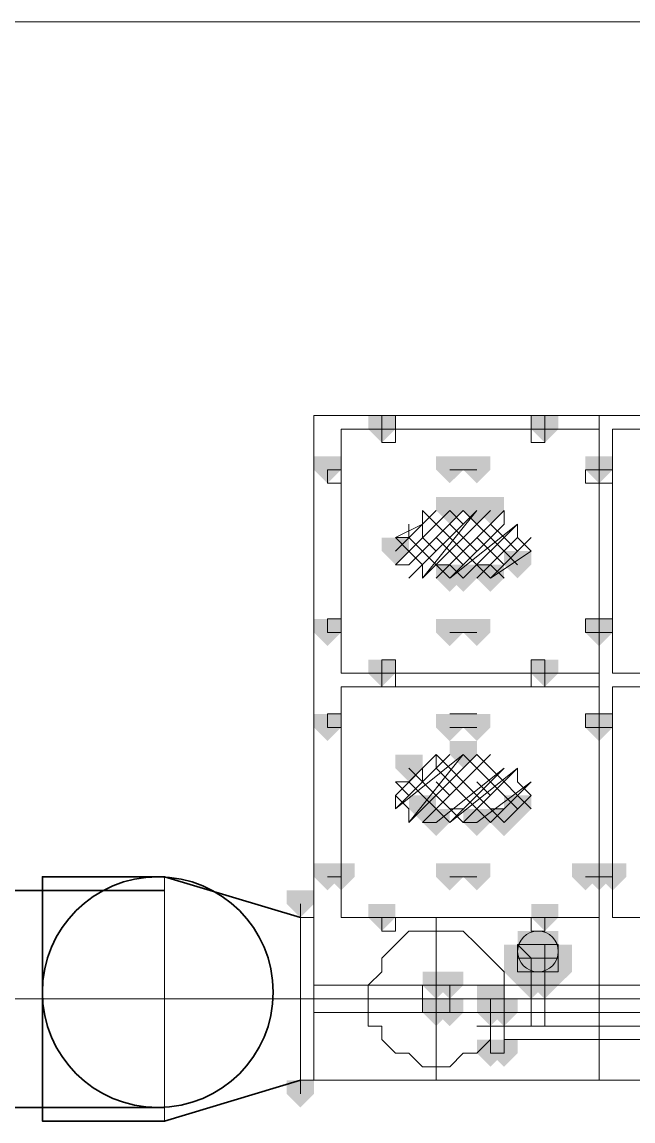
# Model space of a CAD drawing. Header units: millimetres. Extents: x 2315 to 4619, y 1334 to 1897.
# Drawn here: x 3800.874 to 3803.623, y 1525.265 to 1530.213 of the extents above; entities that cross this region are included whole.
import ezdxf

# ---------------------------------------------------------------- set-up
doc = ezdxf.new("R2010")
doc.units = ezdxf.units.MM
for name, color, linetype in [('PDF_3中心线层', 1, 'Continuous'), ('PDF_4虚线层', 2, 'Continuous'), ('PDF_5剖面线层', 2, 'Continuous'), ('PDF_中心线层', 1, 'Continuous'), ('PDF_剖面线层', 4, 'Continuous'), ('PDF_粗实线层', 7, 'Continuous'), ('PDF_细实线层', 7, 'Continuous')]:
    doc.layers.add(name, color=color, linetype=linetype)
doc.layers.add('PDF_转运站初步方案', color=7, linetype='Continuous', true_color=0x00b85c)

msp = doc.modelspace()

# ---------------------------------------------------------------- hatches: boundary and pattern name
at = {"layer": 'PDF_3中心线层', "transparency": 33554559}
for points in [[(3802.4927, 1528.4417), (3802.4316, 1528.4417), (3802.4316, 1528.3806), (3802.4927, 1528.3195), (3802.5538, 1528.3806), (3802.5538, 1528.4417)], [(3802.4927, 1528.4417), (3802.4316, 1528.4417), (3802.4316, 1528.3806), (3802.4927, 1528.3195), (3802.5538, 1528.3806), (3802.5538, 1528.4417)], [(3803.2257, 1528.4417), (3803.1646, 1528.4417), (3803.1646, 1528.3806), (3803.2257, 1528.3195), (3803.2868, 1528.3806), (3803.2868, 1528.4417)], [(3803.2257, 1528.4417), (3803.1646, 1528.4417), (3803.1646, 1528.3806), (3803.2257, 1528.3195), (3803.2868, 1528.3806), (3803.2868, 1528.4417)], [(3803.2257, 1528.4417), (3803.1646, 1528.4417), (3803.1646, 1528.3806), (3803.2257, 1528.3195), (3803.2868, 1528.3806), (3803.2868, 1528.4417)], [(3803.2257, 1528.4417), (3803.1646, 1528.4417), (3803.1646, 1528.3806), (3803.2257, 1528.3195), (3803.2868, 1528.3806), (3803.2868, 1528.4417)], [(3802.2484, 1528.2584), (3802.1873, 1528.2584), (3802.1873, 1528.1974), (3802.2484, 1528.1363), (3802.3095, 1528.1974), (3802.3095, 1528.2584)], [(3802.2484, 1528.2584), (3802.1873, 1528.2584), (3802.1873, 1528.1974), (3802.2484, 1528.1363), (3802.3095, 1528.1974), (3802.3095, 1528.2584)], [(3803.47, 1528.2584), (3803.4089, 1528.2584), (3803.4089, 1528.1974), (3803.47, 1528.1363), (3803.5311, 1528.1974), (3803.5311, 1528.2584)], [(3803.47, 1528.2584), (3803.4089, 1528.2584), (3803.4089, 1528.1974), (3803.47, 1528.1363), (3803.5311, 1528.1974), (3803.5311, 1528.2584)], [(3803.47, 1528.2584), (3803.4089, 1528.2584), (3803.4089, 1528.1974), (3803.47, 1528.1363), (3803.5311, 1528.1974), (3803.5311, 1528.2584)], [(3803.47, 1528.2584), (3803.4089, 1528.2584), (3803.4089, 1528.1974), (3803.47, 1528.1363), (3803.5311, 1528.1974), (3803.5311, 1528.2584)], [(3803.47, 1527.5255), (3803.4089, 1527.5255), (3803.4089, 1527.4644), (3803.47, 1527.4033), (3803.5311, 1527.4644), (3803.5311, 1527.5255)], [(3803.47, 1527.5255), (3803.4089, 1527.5255), (3803.4089, 1527.4644), (3803.47, 1527.4033), (3803.5311, 1527.4644), (3803.5311, 1527.5255)], [(3802.4927, 1527.3422), (3802.4316, 1527.3422), (3802.4316, 1527.2811), (3802.4927, 1527.2201), (3802.5538, 1527.2811), (3802.5538, 1527.3422)], [(3802.4927, 1527.3422), (3802.4316, 1527.3422), (3802.4316, 1527.2811), (3802.4927, 1527.2201), (3802.5538, 1527.2811), (3802.5538, 1527.3422)], [(3803.2257, 1527.3422), (3803.1646, 1527.3422), (3803.1646, 1527.2811), (3803.2257, 1527.2201), (3803.2868, 1527.2811), (3803.2868, 1527.3422)], [(3803.2257, 1527.3422), (3803.1646, 1527.3422), (3803.1646, 1527.2811), (3803.2257, 1527.2201), (3803.2868, 1527.2811), (3803.2868, 1527.3422)], [(3803.2257, 1527.3422), (3803.1646, 1527.3422), (3803.1646, 1527.2811), (3803.2257, 1527.2201), (3803.2868, 1527.2811), (3803.2868, 1527.3422)], [(3803.2257, 1527.3422), (3803.1646, 1527.3422), (3803.1646, 1527.2811), (3803.2257, 1527.2201), (3803.2868, 1527.2811), (3803.2868, 1527.3422)], [(3803.47, 1527.0979), (3803.4089, 1527.0979), (3803.4089, 1527.0368), (3803.47, 1526.9757), (3803.5311, 1527.0368), (3803.5311, 1527.0979)], [(3803.47, 1527.0979), (3803.4089, 1527.0979), (3803.4089, 1527.0368), (3803.47, 1526.9757), (3803.5311, 1527.0368), (3803.5311, 1527.0979)], [(3802.2484, 1526.426), (3802.1873, 1526.426), (3802.1873, 1526.3649), (3802.2484, 1526.3038), (3802.3095, 1526.3649), (3802.3095, 1526.426)], [(3802.2484, 1526.426), (3802.1873, 1526.426), (3802.1873, 1526.3649), (3802.2484, 1526.3038), (3802.3095, 1526.3649), (3802.3095, 1526.426)], [(3803.47, 1526.426), (3803.4089, 1526.426), (3803.4089, 1526.3649), (3803.47, 1526.3038), (3803.5311, 1526.3649), (3803.5311, 1526.426)], [(3803.47, 1526.426), (3803.4089, 1526.426), (3803.4089, 1526.3649), (3803.47, 1526.3038), (3803.5311, 1526.3649), (3803.5311, 1526.426)], [(3803.47, 1526.426), (3803.4089, 1526.426), (3803.4089, 1526.3649), (3803.47, 1526.3038), (3803.5311, 1526.3649), (3803.5311, 1526.426)], [(3803.47, 1526.426), (3803.4089, 1526.426), (3803.4089, 1526.3649), (3803.47, 1526.3038), (3803.5311, 1526.3649), (3803.5311, 1526.426)], [(3802.4927, 1526.2428), (3802.4316, 1526.2428), (3802.4316, 1526.1817), (3802.4927, 1526.1206), (3802.5538, 1526.1817), (3802.5538, 1526.2428)], [(3802.4927, 1526.2428), (3802.4316, 1526.2428), (3802.4316, 1526.1817), (3802.4927, 1526.1206), (3802.5538, 1526.1817), (3802.5538, 1526.2428)], [(3803.2257, 1526.2428), (3803.1646, 1526.2428), (3803.1646, 1526.1817), (3803.2257, 1526.1206), (3803.2868, 1526.1817), (3803.2868, 1526.2428)], [(3803.2257, 1526.2428), (3803.1646, 1526.2428), (3803.1646, 1526.1817), (3803.2257, 1526.1206), (3803.2868, 1526.1817), (3803.2868, 1526.2428)], [(3803.2257, 1526.2428), (3803.1646, 1526.2428), (3803.1646, 1526.1817), (3803.2257, 1526.1206), (3803.2868, 1526.1817), (3803.2868, 1526.2428)], [(3803.2257, 1526.2428), (3803.1646, 1526.2428), (3803.1646, 1526.1817), (3803.2257, 1526.1206), (3803.2868, 1526.1817), (3803.2868, 1526.2428)]]:
    msp.add_hatch(color=256, dxfattribs=at).paths.add_polyline_path(points)
at = {"layer": 'PDF_4虚线层', "transparency": 33554559}
msp.add_hatch(color=256, dxfattribs=at).paths.add_polyline_path([(3803.2257, 1526.0595), (3803.1646, 1526.0595), (3803.1646, 1525.9984), (3803.2257, 1525.9374), (3803.2868, 1525.9984), (3803.2868, 1526.0595)])
at = {"layer": 'PDF_5剖面线层', "transparency": 33554559}
for points in [[(3802.7981, 1528.0752), (3802.737, 1528.0752), (3802.737, 1528.0141), (3802.7981, 1527.953), (3802.8592, 1528.0141), (3802.8592, 1528.0752)], [(3802.9203, 1528.0752), (3802.8592, 1528.0752), (3802.8592, 1528.0141), (3802.9203, 1527.953), (3802.9814, 1528.0141), (3802.9814, 1528.0752)], [(3802.9814, 1528.0752), (3802.9203, 1528.0752), (3802.9203, 1528.0141), (3802.9814, 1527.953), (3803.0424, 1528.0141), (3803.0424, 1528.0752)], [(3802.5538, 1527.8919), (3802.4927, 1527.8919), (3802.4927, 1527.8309), (3802.5538, 1527.7698), (3802.6149, 1527.8309), (3802.6149, 1527.8919)], [(3803.1035, 1527.8309), (3803.0424, 1527.8309), (3803.0424, 1527.7698), (3803.1035, 1527.7087), (3803.1646, 1527.7698), (3803.1646, 1527.8309)], [(3803.1035, 1527.8309), (3803.0424, 1527.8309), (3803.0424, 1527.7698), (3803.1035, 1527.7087), (3803.1646, 1527.7698), (3803.1646, 1527.8309)], [(3803.1035, 1527.8309), (3803.0424, 1527.8309), (3803.0424, 1527.7698), (3803.1035, 1527.7087), (3803.1646, 1527.7698), (3803.1646, 1527.8309)], [(3802.7981, 1527.7698), (3802.737, 1527.7698), (3802.737, 1527.7087), (3802.7981, 1527.6476), (3802.8592, 1527.7087), (3802.8592, 1527.7698)], [(3802.8592, 1527.7698), (3802.7981, 1527.7698), (3802.7981, 1527.7087), (3802.8592, 1527.6476), (3802.9203, 1527.7087), (3802.9203, 1527.7698)], [(3802.9814, 1527.7698), (3802.9203, 1527.7698), (3802.9203, 1527.7087), (3802.9814, 1527.6476), (3803.0424, 1527.7087), (3803.0424, 1527.7698)], [(3802.8592, 1526.9757), (3802.7981, 1526.9757), (3802.7981, 1526.9147), (3802.8592, 1526.8536), (3802.9203, 1526.9147), (3802.9203, 1526.9757)], [(3802.6149, 1526.9147), (3802.5538, 1526.9147), (3802.5538, 1526.8536), (3802.6149, 1526.7925), (3802.676, 1526.8536), (3802.676, 1526.9147)], [(3802.676, 1526.7314), (3802.6149, 1526.7314), (3802.6149, 1526.6703), (3802.676, 1526.6092), (3802.737, 1526.6703), (3802.737, 1526.7314)], [(3803.1035, 1526.7314), (3803.0424, 1526.7314), (3803.0424, 1526.6703), (3803.1035, 1526.6092), (3803.1646, 1526.6703), (3803.1646, 1526.7314)], [(3803.1035, 1526.7314), (3803.0424, 1526.7314), (3803.0424, 1526.6703), (3803.1035, 1526.6092), (3803.1646, 1526.6703), (3803.1646, 1526.7314)], [(3802.737, 1526.6703), (3802.676, 1526.6703), (3802.676, 1526.6092), (3802.737, 1526.5482), (3802.7981, 1526.6092), (3802.7981, 1526.6703)], [(3802.9203, 1526.6703), (3802.8592, 1526.6703), (3802.8592, 1526.6092), (3802.9203, 1526.5482), (3802.9814, 1526.6092), (3802.9814, 1526.6703)], [(3803.0424, 1526.6703), (3802.9814, 1526.6703), (3802.9814, 1526.6092), (3803.0424, 1526.5482), (3803.1035, 1526.6092), (3803.1035, 1526.6703)]]:
    msp.add_hatch(color=256, dxfattribs=at).paths.add_polyline_path(points)
at = {"layer": 'PDF_剖面线层', "transparency": 33554559}
for points in [[(3803.0424, 1525.8152), (3802.9814, 1525.8152), (3802.9814, 1525.7541), (3803.0424, 1525.693), (3803.1035, 1525.7541), (3803.1035, 1525.8152)], [(3803.0424, 1525.8152), (3802.9814, 1525.8152), (3802.9814, 1525.7541), (3803.0424, 1525.693), (3803.1035, 1525.7541), (3803.1035, 1525.8152)], [(3803.0424, 1525.6319), (3802.9814, 1525.6319), (3802.9814, 1525.5709), (3803.0424, 1525.5098), (3803.1035, 1525.5709), (3803.1035, 1525.6319)], [(3803.0424, 1525.6319), (3802.9814, 1525.6319), (3802.9814, 1525.5709), (3803.0424, 1525.5098), (3803.1035, 1525.5709), (3803.1035, 1525.6319)]]:
    msp.add_hatch(color=256, dxfattribs=at).paths.add_polyline_path(points)
at = {"layer": 'PDF_细实线层', "transparency": 33554559}
for points in [[(3802.4927, 1528.4417), (3802.4316, 1528.4417), (3802.4316, 1528.3806), (3802.4927, 1528.3195), (3802.5538, 1528.3806), (3802.5538, 1528.4417)], [(3803.2257, 1528.4417), (3803.1646, 1528.4417), (3803.1646, 1528.3806), (3803.2257, 1528.3195), (3803.2868, 1528.3806), (3803.2868, 1528.4417)], [(3802.2484, 1528.2584), (3802.1873, 1528.2584), (3802.1873, 1528.1974), (3802.2484, 1528.1363), (3802.3095, 1528.1974), (3802.3095, 1528.2584)], [(3802.7981, 1528.2584), (3802.737, 1528.2584), (3802.737, 1528.1974), (3802.7981, 1528.1363), (3802.8592, 1528.1974), (3802.8592, 1528.2584)], [(3802.9203, 1528.2584), (3802.8592, 1528.2584), (3802.8592, 1528.1974), (3802.9203, 1528.1363), (3802.9814, 1528.1974), (3802.9814, 1528.2584)], [(3803.47, 1528.2584), (3803.4089, 1528.2584), (3803.4089, 1528.1974), (3803.47, 1528.1363), (3803.5311, 1528.1974), (3803.5311, 1528.2584)], [(3802.2484, 1527.5255), (3802.1873, 1527.5255), (3802.1873, 1527.4644), (3802.2484, 1527.4033), (3802.3095, 1527.4644), (3802.3095, 1527.5255)], [(3802.7981, 1527.5255), (3802.737, 1527.5255), (3802.737, 1527.4644), (3802.7981, 1527.4033), (3802.8592, 1527.4644), (3802.8592, 1527.5255)], [(3802.9203, 1527.5255), (3802.8592, 1527.5255), (3802.8592, 1527.4644), (3802.9203, 1527.4033), (3802.9814, 1527.4644), (3802.9814, 1527.5255)], [(3803.47, 1527.5255), (3803.4089, 1527.5255), (3803.4089, 1527.4644), (3803.47, 1527.4033), (3803.5311, 1527.4644), (3803.5311, 1527.5255)], [(3802.4927, 1527.3422), (3802.4316, 1527.3422), (3802.4316, 1527.2811), (3802.4927, 1527.2201), (3802.5538, 1527.2811), (3802.5538, 1527.3422)], [(3803.2257, 1527.3422), (3803.1646, 1527.3422), (3803.1646, 1527.2811), (3803.2257, 1527.2201), (3803.2868, 1527.2811), (3803.2868, 1527.3422)], [(3802.2484, 1527.0979), (3802.1873, 1527.0979), (3802.1873, 1527.0368), (3802.2484, 1526.9757), (3802.3095, 1527.0368), (3802.3095, 1527.0979)], [(3802.2484, 1527.0979), (3802.1873, 1527.0979), (3802.1873, 1527.0368), (3802.2484, 1526.9757), (3802.3095, 1527.0368), (3802.3095, 1527.0979)], [(3802.7981, 1527.0979), (3802.737, 1527.0979), (3802.737, 1527.0368), (3802.7981, 1526.9757), (3802.8592, 1527.0368), (3802.8592, 1527.0979)], [(3802.9203, 1527.0979), (3802.8592, 1527.0979), (3802.8592, 1527.0368), (3802.9203, 1526.9757), (3802.9814, 1527.0368), (3802.9814, 1527.0979)], [(3803.47, 1527.0979), (3803.4089, 1527.0979), (3803.4089, 1527.0368), (3803.47, 1526.9757), (3803.5311, 1527.0368), (3803.5311, 1527.0979)], [(3802.2484, 1526.426), (3802.1873, 1526.426), (3802.1873, 1526.3649), (3802.2484, 1526.3038), (3802.3095, 1526.3649), (3802.3095, 1526.426)], [(3802.2484, 1526.426), (3802.1873, 1526.426), (3802.1873, 1526.3649), (3802.2484, 1526.3038), (3802.3095, 1526.3649), (3802.3095, 1526.426)], [(3802.3095, 1526.426), (3802.2484, 1526.426), (3802.2484, 1526.3649), (3802.3095, 1526.3038), (3802.3706, 1526.3649), (3802.3706, 1526.426)], [(3802.7981, 1526.426), (3802.737, 1526.426), (3802.737, 1526.3649), (3802.7981, 1526.3038), (3802.8592, 1526.3649), (3802.8592, 1526.426)], [(3802.9203, 1526.426), (3802.8592, 1526.426), (3802.8592, 1526.3649), (3802.9203, 1526.3038), (3802.9814, 1526.3649), (3802.9814, 1526.426)], [(3803.4089, 1526.426), (3803.3479, 1526.426), (3803.3479, 1526.3649), (3803.4089, 1526.3038), (3803.47, 1526.3649), (3803.47, 1526.426)], [(3803.4089, 1526.426), (3803.3479, 1526.426), (3803.3479, 1526.3649), (3803.4089, 1526.3038), (3803.47, 1526.3649), (3803.47, 1526.426)], [(3803.47, 1526.426), (3803.4089, 1526.426), (3803.4089, 1526.3649), (3803.47, 1526.3038), (3803.5311, 1526.3649), (3803.5311, 1526.426)], [(3803.5311, 1526.426), (3803.47, 1526.426), (3803.47, 1526.3649), (3803.5311, 1526.3038), (3803.5922, 1526.3649), (3803.5922, 1526.426)], [(3803.5311, 1526.426), (3803.47, 1526.426), (3803.47, 1526.3649), (3803.5311, 1526.3038), (3803.5922, 1526.3649), (3803.5922, 1526.426)], [(3802.1262, 1526.3038), (3802.0651, 1526.3038), (3802.0651, 1526.2428), (3802.1262, 1526.1817), (3802.1873, 1526.2428), (3802.1873, 1526.3038)], [(3802.1262, 1526.3038), (3802.0651, 1526.3038), (3802.0651, 1526.2428), (3802.1262, 1526.1817), (3802.1873, 1526.2428), (3802.1873, 1526.3038)], [(3802.4927, 1526.2428), (3802.4316, 1526.2428), (3802.4316, 1526.1817), (3802.4927, 1526.1206), (3802.5538, 1526.1817), (3802.5538, 1526.2428)], [(3803.2257, 1526.2428), (3803.1646, 1526.2428), (3803.1646, 1526.1817), (3803.2257, 1526.1206), (3803.2868, 1526.1817), (3803.2868, 1526.2428)], [(3803.1646, 1526.1206), (3803.1035, 1526.1206), (3803.1035, 1526.0595), (3803.1646, 1525.9984), (3803.2257, 1526.0595), (3803.2257, 1526.1206)], [(3803.2257, 1526.1206), (3803.1646, 1526.1206), (3803.1646, 1526.0595), (3803.2257, 1525.9984), (3803.2868, 1526.0595), (3803.2868, 1526.1206)], [(3803.2257, 1526.1206), (3803.1646, 1526.1206), (3803.1646, 1526.0595), (3803.2257, 1525.9984), (3803.2868, 1526.0595), (3803.2868, 1526.1206)], [(3803.2257, 1526.1206), (3803.1646, 1526.1206), (3803.1646, 1526.0595), (3803.2257, 1525.9984), (3803.2868, 1526.0595), (3803.2868, 1526.1206)], [(3803.2257, 1526.1206), (3803.1646, 1526.1206), (3803.1646, 1526.0595), (3803.2257, 1525.9984), (3803.2868, 1526.0595), (3803.2868, 1526.1206)], [(3803.1035, 1526.0595), (3803.0424, 1526.0595), (3803.0424, 1525.9984), (3803.1035, 1525.9374), (3803.1646, 1525.9984), (3803.1646, 1526.0595)], [(3803.1035, 1526.0595), (3803.0424, 1526.0595), (3803.0424, 1525.9984), (3803.1035, 1525.9374), (3803.1646, 1525.9984), (3803.1646, 1526.0595)], [(3803.1035, 1526.0595), (3803.0424, 1526.0595), (3803.0424, 1525.9984), (3803.1035, 1525.9374), (3803.1646, 1525.9984), (3803.1646, 1526.0595)], [(3803.1646, 1526.0595), (3803.1035, 1526.0595), (3803.1035, 1525.9984), (3803.1646, 1525.9374), (3803.2257, 1525.9984), (3803.2257, 1526.0595)], [(3803.1646, 1526.0595), (3803.1035, 1526.0595), (3803.1035, 1525.9984), (3803.1646, 1525.9374), (3803.2257, 1525.9984), (3803.2257, 1526.0595)], [(3803.2257, 1526.0595), (3803.1646, 1526.0595), (3803.1646, 1525.9984), (3803.2257, 1525.9374), (3803.2868, 1525.9984), (3803.2868, 1526.0595)], [(3803.2257, 1526.0595), (3803.1646, 1526.0595), (3803.1646, 1525.9984), (3803.2257, 1525.9374), (3803.2868, 1525.9984), (3803.2868, 1526.0595)], [(3803.2257, 1526.0595), (3803.1646, 1526.0595), (3803.1646, 1525.9984), (3803.2257, 1525.9374), (3803.2868, 1525.9984), (3803.2868, 1526.0595)], [(3803.2257, 1526.0595), (3803.1646, 1526.0595), (3803.1646, 1525.9984), (3803.2257, 1525.9374), (3803.2868, 1525.9984), (3803.2868, 1526.0595)], [(3803.2868, 1526.0595), (3803.2257, 1526.0595), (3803.2257, 1525.9984), (3803.2868, 1525.9374), (3803.3479, 1525.9984), (3803.3479, 1526.0595)], [(3803.2868, 1526.0595), (3803.2257, 1526.0595), (3803.2257, 1525.9984), (3803.2868, 1525.9374), (3803.3479, 1525.9984), (3803.3479, 1526.0595)], [(3803.2868, 1526.0595), (3803.2257, 1526.0595), (3803.2257, 1525.9984), (3803.2868, 1525.9374), (3803.3479, 1525.9984), (3803.3479, 1526.0595)], [(3803.2868, 1526.0595), (3803.2257, 1526.0595), (3803.2257, 1525.9984), (3803.2868, 1525.9374), (3803.3479, 1525.9984), (3803.3479, 1526.0595)], [(3803.2868, 1526.0595), (3803.2257, 1526.0595), (3803.2257, 1525.9984), (3803.2868, 1525.9374), (3803.3479, 1525.9984), (3803.3479, 1526.0595)], [(3803.1035, 1525.9984), (3803.0424, 1525.9984), (3803.0424, 1525.9374), (3803.1035, 1525.8763), (3803.1646, 1525.9374), (3803.1646, 1525.9984)], [(3803.1035, 1525.9984), (3803.0424, 1525.9984), (3803.0424, 1525.9374), (3803.1035, 1525.8763), (3803.1646, 1525.9374), (3803.1646, 1525.9984)], [(3803.1035, 1525.9984), (3803.0424, 1525.9984), (3803.0424, 1525.9374), (3803.1035, 1525.8763), (3803.1646, 1525.9374), (3803.1646, 1525.9984)], [(3803.1035, 1525.9984), (3803.0424, 1525.9984), (3803.0424, 1525.9374), (3803.1035, 1525.8763), (3803.1646, 1525.9374), (3803.1646, 1525.9984)], [(3803.1646, 1525.9984), (3803.1035, 1525.9984), (3803.1035, 1525.9374), (3803.1646, 1525.8763), (3803.2257, 1525.9374), (3803.2257, 1525.9984)], [(3803.1646, 1525.9984), (3803.1035, 1525.9984), (3803.1035, 1525.9374), (3803.1646, 1525.8763), (3803.2257, 1525.9374), (3803.2257, 1525.9984)], [(3803.2257, 1525.9984), (3803.1646, 1525.9984), (3803.1646, 1525.9374), (3803.2257, 1525.8763), (3803.2868, 1525.9374), (3803.2868, 1525.9984)], [(3803.2257, 1525.9984), (3803.1646, 1525.9984), (3803.1646, 1525.9374), (3803.2257, 1525.8763), (3803.2868, 1525.9374), (3803.2868, 1525.9984)], [(3803.2257, 1525.9984), (3803.1646, 1525.9984), (3803.1646, 1525.9374), (3803.2257, 1525.8763), (3803.2868, 1525.9374), (3803.2868, 1525.9984)], [(3803.2868, 1525.9984), (3803.2257, 1525.9984), (3803.2257, 1525.9374), (3803.2868, 1525.8763), (3803.3479, 1525.9374), (3803.3479, 1525.9984)], [(3803.2868, 1525.9984), (3803.2257, 1525.9984), (3803.2257, 1525.9374), (3803.2868, 1525.8763), (3803.3479, 1525.9374), (3803.3479, 1525.9984)], [(3803.2868, 1525.9984), (3803.2257, 1525.9984), (3803.2257, 1525.9374), (3803.2868, 1525.8763), (3803.3479, 1525.9374), (3803.3479, 1525.9984)], [(3803.2868, 1525.9984), (3803.2257, 1525.9984), (3803.2257, 1525.9374), (3803.2868, 1525.8763), (3803.3479, 1525.9374), (3803.3479, 1525.9984)], [(3803.2868, 1525.9984), (3803.2257, 1525.9984), (3803.2257, 1525.9374), (3803.2868, 1525.8763), (3803.3479, 1525.9374), (3803.3479, 1525.9984)], [(3803.2868, 1525.9984), (3803.2257, 1525.9984), (3803.2257, 1525.9374), (3803.2868, 1525.8763), (3803.3479, 1525.9374), (3803.3479, 1525.9984)], [(3803.2868, 1525.9984), (3803.2257, 1525.9984), (3803.2257, 1525.9374), (3803.2868, 1525.8763), (3803.3479, 1525.9374), (3803.3479, 1525.9984)], [(3802.737, 1525.9374), (3802.676, 1525.9374), (3802.676, 1525.8763), (3802.737, 1525.8152), (3802.7981, 1525.8763), (3802.7981, 1525.9374)], [(3802.7981, 1525.9374), (3802.737, 1525.9374), (3802.737, 1525.8763), (3802.7981, 1525.8152), (3802.8592, 1525.8763), (3802.8592, 1525.9374)], [(3803.1646, 1525.9374), (3803.1035, 1525.9374), (3803.1035, 1525.8763), (3803.1646, 1525.8152), (3803.2257, 1525.8763), (3803.2257, 1525.9374)], [(3803.2257, 1525.9374), (3803.1646, 1525.9374), (3803.1646, 1525.8763), (3803.2257, 1525.8152), (3803.2868, 1525.8763), (3803.2868, 1525.9374)], [(3803.2257, 1525.9374), (3803.1646, 1525.9374), (3803.1646, 1525.8763), (3803.2257, 1525.8152), (3803.2868, 1525.8763), (3803.2868, 1525.9374)], [(3803.2257, 1525.9374), (3803.1646, 1525.9374), (3803.1646, 1525.8763), (3803.2257, 1525.8152), (3803.2868, 1525.8763), (3803.2868, 1525.9374)], [(3802.9814, 1525.8763), (3802.9203, 1525.8763), (3802.9203, 1525.8152), (3802.9814, 1525.7541), (3803.0424, 1525.8152), (3803.0424, 1525.8763)], [(3802.737, 1525.8152), (3802.676, 1525.8152), (3802.676, 1525.7541), (3802.737, 1525.693), (3802.7981, 1525.7541), (3802.7981, 1525.8152)], [(3802.7981, 1525.8152), (3802.737, 1525.8152), (3802.737, 1525.7541), (3802.7981, 1525.693), (3802.8592, 1525.7541), (3802.8592, 1525.8152)], [(3802.9814, 1525.8152), (3802.9203, 1525.8152), (3802.9203, 1525.7541), (3802.9814, 1525.693), (3803.0424, 1525.7541), (3803.0424, 1525.8152)], [(3802.9814, 1525.8152), (3802.9203, 1525.8152), (3802.9203, 1525.7541), (3802.9814, 1525.693), (3803.0424, 1525.7541), (3803.0424, 1525.8152)], [(3802.9814, 1525.8152), (3802.9203, 1525.8152), (3802.9203, 1525.7541), (3802.9814, 1525.693), (3803.0424, 1525.7541), (3803.0424, 1525.8152)], [(3802.9814, 1525.8152), (3802.9203, 1525.8152), (3802.9203, 1525.7541), (3802.9814, 1525.693), (3803.0424, 1525.7541), (3803.0424, 1525.8152)], [(3802.9814, 1525.8152), (3802.9203, 1525.8152), (3802.9203, 1525.7541), (3802.9814, 1525.693), (3803.0424, 1525.7541), (3803.0424, 1525.8152)], [(3802.9814, 1525.8152), (3802.9203, 1525.8152), (3802.9203, 1525.7541), (3802.9814, 1525.693), (3803.0424, 1525.7541), (3803.0424, 1525.8152)], [(3802.9814, 1525.8152), (3802.9203, 1525.8152), (3802.9203, 1525.7541), (3802.9814, 1525.693), (3803.0424, 1525.7541), (3803.0424, 1525.8152)], [(3802.9814, 1525.8152), (3802.9203, 1525.8152), (3802.9203, 1525.7541), (3802.9814, 1525.693), (3803.0424, 1525.7541), (3803.0424, 1525.8152)], [(3802.9814, 1525.8152), (3802.9203, 1525.8152), (3802.9203, 1525.7541), (3802.9814, 1525.693), (3803.0424, 1525.7541), (3803.0424, 1525.8152)], [(3802.9814, 1525.8152), (3802.9203, 1525.8152), (3802.9203, 1525.7541), (3802.9814, 1525.693), (3803.0424, 1525.7541), (3803.0424, 1525.8152)], [(3802.9814, 1525.8152), (3802.9203, 1525.8152), (3802.9203, 1525.7541), (3802.9814, 1525.693), (3803.0424, 1525.7541), (3803.0424, 1525.8152)], [(3802.9814, 1525.8152), (3802.9203, 1525.8152), (3802.9203, 1525.7541), (3802.9814, 1525.693), (3803.0424, 1525.7541), (3803.0424, 1525.8152)], [(3802.9814, 1525.8152), (3802.9203, 1525.8152), (3802.9203, 1525.7541), (3802.9814, 1525.693), (3803.0424, 1525.7541), (3803.0424, 1525.8152)], [(3802.9814, 1525.8152), (3802.9203, 1525.8152), (3802.9203, 1525.7541), (3802.9814, 1525.693), (3803.0424, 1525.7541), (3803.0424, 1525.8152)], [(3802.9814, 1525.8152), (3802.9203, 1525.8152), (3802.9203, 1525.7541), (3802.9814, 1525.693), (3803.0424, 1525.7541), (3803.0424, 1525.8152)], [(3802.9814, 1525.8152), (3802.9203, 1525.8152), (3802.9203, 1525.7541), (3802.9814, 1525.693), (3803.0424, 1525.7541), (3803.0424, 1525.8152)], [(3802.9814, 1525.8152), (3802.9203, 1525.8152), (3802.9203, 1525.7541), (3802.9814, 1525.693), (3803.0424, 1525.7541), (3803.0424, 1525.8152)], [(3802.9814, 1525.8152), (3802.9203, 1525.8152), (3802.9203, 1525.7541), (3802.9814, 1525.693), (3803.0424, 1525.7541), (3803.0424, 1525.8152)], [(3802.9814, 1525.8152), (3802.9203, 1525.8152), (3802.9203, 1525.7541), (3802.9814, 1525.693), (3803.0424, 1525.7541), (3803.0424, 1525.8152)], [(3802.9814, 1525.8152), (3802.9203, 1525.8152), (3802.9203, 1525.7541), (3802.9814, 1525.693), (3803.0424, 1525.7541), (3803.0424, 1525.8152)], [(3802.9814, 1525.8152), (3802.9203, 1525.8152), (3802.9203, 1525.7541), (3802.9814, 1525.693), (3803.0424, 1525.7541), (3803.0424, 1525.8152)], [(3802.9814, 1525.8152), (3802.9203, 1525.8152), (3802.9203, 1525.7541), (3802.9814, 1525.693), (3803.0424, 1525.7541), (3803.0424, 1525.8152)], [(3802.9814, 1525.8152), (3802.9203, 1525.8152), (3802.9203, 1525.7541), (3802.9814, 1525.693), (3803.0424, 1525.7541), (3803.0424, 1525.8152)], [(3802.9814, 1525.8152), (3802.9203, 1525.8152), (3802.9203, 1525.7541), (3802.9814, 1525.693), (3803.0424, 1525.7541), (3803.0424, 1525.8152)], [(3802.9814, 1525.8152), (3802.9203, 1525.8152), (3802.9203, 1525.7541), (3802.9814, 1525.693), (3803.0424, 1525.7541), (3803.0424, 1525.8152)], [(3802.9814, 1525.8152), (3802.9203, 1525.8152), (3802.9203, 1525.7541), (3802.9814, 1525.693), (3803.0424, 1525.7541), (3803.0424, 1525.8152)], [(3802.9814, 1525.8152), (3802.9203, 1525.8152), (3802.9203, 1525.7541), (3802.9814, 1525.693), (3803.0424, 1525.7541), (3803.0424, 1525.8152)], [(3802.9814, 1525.8152), (3802.9203, 1525.8152), (3802.9203, 1525.7541), (3802.9814, 1525.693), (3803.0424, 1525.7541), (3803.0424, 1525.8152)], [(3802.9814, 1525.8152), (3802.9203, 1525.8152), (3802.9203, 1525.7541), (3802.9814, 1525.693), (3803.0424, 1525.7541), (3803.0424, 1525.8152)], [(3802.9814, 1525.8152), (3802.9203, 1525.8152), (3802.9203, 1525.7541), (3802.9814, 1525.693), (3803.0424, 1525.7541), (3803.0424, 1525.8152)], [(3802.9814, 1525.8152), (3802.9203, 1525.8152), (3802.9203, 1525.7541), (3802.9814, 1525.693), (3803.0424, 1525.7541), (3803.0424, 1525.8152)], [(3802.9814, 1525.8152), (3802.9203, 1525.8152), (3802.9203, 1525.7541), (3802.9814, 1525.693), (3803.0424, 1525.7541), (3803.0424, 1525.8152)], [(3802.9814, 1525.8152), (3802.9203, 1525.8152), (3802.9203, 1525.7541), (3802.9814, 1525.693), (3803.0424, 1525.7541), (3803.0424, 1525.8152)], [(3803.0424, 1525.8152), (3802.9814, 1525.8152), (3802.9814, 1525.7541), (3803.0424, 1525.693), (3803.1035, 1525.7541), (3803.1035, 1525.8152)], [(3803.0424, 1525.8152), (3802.9814, 1525.8152), (3802.9814, 1525.7541), (3803.0424, 1525.693), (3803.1035, 1525.7541), (3803.1035, 1525.8152)], [(3803.0424, 1525.8152), (3802.9814, 1525.8152), (3802.9814, 1525.7541), (3803.0424, 1525.693), (3803.1035, 1525.7541), (3803.1035, 1525.8152)], [(3803.0424, 1525.8152), (3802.9814, 1525.8152), (3802.9814, 1525.7541), (3803.0424, 1525.693), (3803.1035, 1525.7541), (3803.1035, 1525.8152)], [(3803.0424, 1525.8152), (3802.9814, 1525.8152), (3802.9814, 1525.7541), (3803.0424, 1525.693), (3803.1035, 1525.7541), (3803.1035, 1525.8152)], [(3803.0424, 1525.8152), (3802.9814, 1525.8152), (3802.9814, 1525.7541), (3803.0424, 1525.693), (3803.1035, 1525.7541), (3803.1035, 1525.8152)], [(3803.0424, 1525.8152), (3802.9814, 1525.8152), (3802.9814, 1525.7541), (3803.0424, 1525.693), (3803.1035, 1525.7541), (3803.1035, 1525.8152)], [(3803.0424, 1525.8152), (3802.9814, 1525.8152), (3802.9814, 1525.7541), (3803.0424, 1525.693), (3803.1035, 1525.7541), (3803.1035, 1525.8152)], [(3803.0424, 1525.8152), (3802.9814, 1525.8152), (3802.9814, 1525.7541), (3803.0424, 1525.693), (3803.1035, 1525.7541), (3803.1035, 1525.8152)], [(3803.0424, 1525.8152), (3802.9814, 1525.8152), (3802.9814, 1525.7541), (3803.0424, 1525.693), (3803.1035, 1525.7541), (3803.1035, 1525.8152)], [(3803.0424, 1525.8152), (3802.9814, 1525.8152), (3802.9814, 1525.7541), (3803.0424, 1525.693), (3803.1035, 1525.7541), (3803.1035, 1525.8152)], [(3803.0424, 1525.8152), (3802.9814, 1525.8152), (3802.9814, 1525.7541), (3803.0424, 1525.693), (3803.1035, 1525.7541), (3803.1035, 1525.8152)], [(3803.0424, 1525.8152), (3802.9814, 1525.8152), (3802.9814, 1525.7541), (3803.0424, 1525.693), (3803.1035, 1525.7541), (3803.1035, 1525.8152)], [(3803.0424, 1525.8152), (3802.9814, 1525.8152), (3802.9814, 1525.7541), (3803.0424, 1525.693), (3803.1035, 1525.7541), (3803.1035, 1525.8152)], [(3803.0424, 1525.8152), (3802.9814, 1525.8152), (3802.9814, 1525.7541), (3803.0424, 1525.693), (3803.1035, 1525.7541), (3803.1035, 1525.8152)], [(3803.0424, 1525.8152), (3802.9814, 1525.8152), (3802.9814, 1525.7541), (3803.0424, 1525.693), (3803.1035, 1525.7541), (3803.1035, 1525.8152)], [(3803.0424, 1525.8152), (3802.9814, 1525.8152), (3802.9814, 1525.7541), (3803.0424, 1525.693), (3803.1035, 1525.7541), (3803.1035, 1525.8152)], [(3803.0424, 1525.8152), (3802.9814, 1525.8152), (3802.9814, 1525.7541), (3803.0424, 1525.693), (3803.1035, 1525.7541), (3803.1035, 1525.8152)], [(3803.0424, 1525.8152), (3802.9814, 1525.8152), (3802.9814, 1525.7541), (3803.0424, 1525.693), (3803.1035, 1525.7541), (3803.1035, 1525.8152)], [(3802.9814, 1525.6319), (3802.9203, 1525.6319), (3802.9203, 1525.5709), (3802.9814, 1525.5098), (3803.0424, 1525.5709), (3803.0424, 1525.6319)], [(3802.9814, 1525.6319), (3802.9203, 1525.6319), (3802.9203, 1525.5709), (3802.9814, 1525.5098), (3803.0424, 1525.5709), (3803.0424, 1525.6319)], [(3802.9814, 1525.6319), (3802.9203, 1525.6319), (3802.9203, 1525.5709), (3802.9814, 1525.5098), (3803.0424, 1525.5709), (3803.0424, 1525.6319)], [(3802.9814, 1525.6319), (3802.9203, 1525.6319), (3802.9203, 1525.5709), (3802.9814, 1525.5098), (3803.0424, 1525.5709), (3803.0424, 1525.6319)], [(3802.9814, 1525.6319), (3802.9203, 1525.6319), (3802.9203, 1525.5709), (3802.9814, 1525.5098), (3803.0424, 1525.5709), (3803.0424, 1525.6319)], [(3802.9814, 1525.6319), (3802.9203, 1525.6319), (3802.9203, 1525.5709), (3802.9814, 1525.5098), (3803.0424, 1525.5709), (3803.0424, 1525.6319)], [(3802.9814, 1525.6319), (3802.9203, 1525.6319), (3802.9203, 1525.5709), (3802.9814, 1525.5098), (3803.0424, 1525.5709), (3803.0424, 1525.6319)], [(3802.9814, 1525.6319), (3802.9203, 1525.6319), (3802.9203, 1525.5709), (3802.9814, 1525.5098), (3803.0424, 1525.5709), (3803.0424, 1525.6319)], [(3802.9814, 1525.6319), (3802.9203, 1525.6319), (3802.9203, 1525.5709), (3802.9814, 1525.5098), (3803.0424, 1525.5709), (3803.0424, 1525.6319)], [(3802.9814, 1525.6319), (3802.9203, 1525.6319), (3802.9203, 1525.5709), (3802.9814, 1525.5098), (3803.0424, 1525.5709), (3803.0424, 1525.6319)], [(3802.9814, 1525.6319), (3802.9203, 1525.6319), (3802.9203, 1525.5709), (3802.9814, 1525.5098), (3803.0424, 1525.5709), (3803.0424, 1525.6319)], [(3802.9814, 1525.6319), (3802.9203, 1525.6319), (3802.9203, 1525.5709), (3802.9814, 1525.5098), (3803.0424, 1525.5709), (3803.0424, 1525.6319)], [(3802.9814, 1525.6319), (3802.9203, 1525.6319), (3802.9203, 1525.5709), (3802.9814, 1525.5098), (3803.0424, 1525.5709), (3803.0424, 1525.6319)], [(3802.9814, 1525.6319), (3802.9203, 1525.6319), (3802.9203, 1525.5709), (3802.9814, 1525.5098), (3803.0424, 1525.5709), (3803.0424, 1525.6319)], [(3802.9814, 1525.6319), (3802.9203, 1525.6319), (3802.9203, 1525.5709), (3802.9814, 1525.5098), (3803.0424, 1525.5709), (3803.0424, 1525.6319)], [(3802.9814, 1525.6319), (3802.9203, 1525.6319), (3802.9203, 1525.5709), (3802.9814, 1525.5098), (3803.0424, 1525.5709), (3803.0424, 1525.6319)], [(3802.9814, 1525.6319), (3802.9203, 1525.6319), (3802.9203, 1525.5709), (3802.9814, 1525.5098), (3803.0424, 1525.5709), (3803.0424, 1525.6319)], [(3802.9814, 1525.6319), (3802.9203, 1525.6319), (3802.9203, 1525.5709), (3802.9814, 1525.5098), (3803.0424, 1525.5709), (3803.0424, 1525.6319)], [(3802.9814, 1525.6319), (3802.9203, 1525.6319), (3802.9203, 1525.5709), (3802.9814, 1525.5098), (3803.0424, 1525.5709), (3803.0424, 1525.6319)], [(3802.9814, 1525.6319), (3802.9203, 1525.6319), (3802.9203, 1525.5709), (3802.9814, 1525.5098), (3803.0424, 1525.5709), (3803.0424, 1525.6319)], [(3802.9814, 1525.6319), (3802.9203, 1525.6319), (3802.9203, 1525.5709), (3802.9814, 1525.5098), (3803.0424, 1525.5709), (3803.0424, 1525.6319)], [(3802.9814, 1525.6319), (3802.9203, 1525.6319), (3802.9203, 1525.5709), (3802.9814, 1525.5098), (3803.0424, 1525.5709), (3803.0424, 1525.6319)], [(3802.9814, 1525.6319), (3802.9203, 1525.6319), (3802.9203, 1525.5709), (3802.9814, 1525.5098), (3803.0424, 1525.5709), (3803.0424, 1525.6319)], [(3802.9814, 1525.6319), (3802.9203, 1525.6319), (3802.9203, 1525.5709), (3802.9814, 1525.5098), (3803.0424, 1525.5709), (3803.0424, 1525.6319)], [(3802.9814, 1525.6319), (3802.9203, 1525.6319), (3802.9203, 1525.5709), (3802.9814, 1525.5098), (3803.0424, 1525.5709), (3803.0424, 1525.6319)], [(3802.9814, 1525.6319), (3802.9203, 1525.6319), (3802.9203, 1525.5709), (3802.9814, 1525.5098), (3803.0424, 1525.5709), (3803.0424, 1525.6319)], [(3802.9814, 1525.6319), (3802.9203, 1525.6319), (3802.9203, 1525.5709), (3802.9814, 1525.5098), (3803.0424, 1525.5709), (3803.0424, 1525.6319)], [(3802.9814, 1525.6319), (3802.9203, 1525.6319), (3802.9203, 1525.5709), (3802.9814, 1525.5098), (3803.0424, 1525.5709), (3803.0424, 1525.6319)], [(3802.9814, 1525.6319), (3802.9203, 1525.6319), (3802.9203, 1525.5709), (3802.9814, 1525.5098), (3803.0424, 1525.5709), (3803.0424, 1525.6319)], [(3802.9814, 1525.6319), (3802.9203, 1525.6319), (3802.9203, 1525.5709), (3802.9814, 1525.5098), (3803.0424, 1525.5709), (3803.0424, 1525.6319)], [(3802.9814, 1525.6319), (3802.9203, 1525.6319), (3802.9203, 1525.5709), (3802.9814, 1525.5098), (3803.0424, 1525.5709), (3803.0424, 1525.6319)], [(3802.9814, 1525.6319), (3802.9203, 1525.6319), (3802.9203, 1525.5709), (3802.9814, 1525.5098), (3803.0424, 1525.5709), (3803.0424, 1525.6319)], [(3802.9814, 1525.6319), (3802.9203, 1525.6319), (3802.9203, 1525.5709), (3802.9814, 1525.5098), (3803.0424, 1525.5709), (3803.0424, 1525.6319)], [(3802.9814, 1525.6319), (3802.9203, 1525.6319), (3802.9203, 1525.5709), (3802.9814, 1525.5098), (3803.0424, 1525.5709), (3803.0424, 1525.6319)], [(3802.9814, 1525.6319), (3802.9203, 1525.6319), (3802.9203, 1525.5709), (3802.9814, 1525.5098), (3803.0424, 1525.5709), (3803.0424, 1525.6319)], [(3803.0424, 1525.6319), (3802.9814, 1525.6319), (3802.9814, 1525.5709), (3803.0424, 1525.5098), (3803.1035, 1525.5709), (3803.1035, 1525.6319)], [(3803.0424, 1525.6319), (3802.9814, 1525.6319), (3802.9814, 1525.5709), (3803.0424, 1525.5098), (3803.1035, 1525.5709), (3803.1035, 1525.6319)], [(3803.0424, 1525.6319), (3802.9814, 1525.6319), (3802.9814, 1525.5709), (3803.0424, 1525.5098), (3803.1035, 1525.5709), (3803.1035, 1525.6319)], [(3803.0424, 1525.6319), (3802.9814, 1525.6319), (3802.9814, 1525.5709), (3803.0424, 1525.5098), (3803.1035, 1525.5709), (3803.1035, 1525.6319)], [(3803.0424, 1525.6319), (3802.9814, 1525.6319), (3802.9814, 1525.5709), (3803.0424, 1525.5098), (3803.1035, 1525.5709), (3803.1035, 1525.6319)], [(3803.0424, 1525.6319), (3802.9814, 1525.6319), (3802.9814, 1525.5709), (3803.0424, 1525.5098), (3803.1035, 1525.5709), (3803.1035, 1525.6319)], [(3803.0424, 1525.6319), (3802.9814, 1525.6319), (3802.9814, 1525.5709), (3803.0424, 1525.5098), (3803.1035, 1525.5709), (3803.1035, 1525.6319)], [(3803.0424, 1525.6319), (3802.9814, 1525.6319), (3802.9814, 1525.5709), (3803.0424, 1525.5098), (3803.1035, 1525.5709), (3803.1035, 1525.6319)], [(3803.0424, 1525.6319), (3802.9814, 1525.6319), (3802.9814, 1525.5709), (3803.0424, 1525.5098), (3803.1035, 1525.5709), (3803.1035, 1525.6319)], [(3803.0424, 1525.6319), (3802.9814, 1525.6319), (3802.9814, 1525.5709), (3803.0424, 1525.5098), (3803.1035, 1525.5709), (3803.1035, 1525.6319)], [(3803.0424, 1525.6319), (3802.9814, 1525.6319), (3802.9814, 1525.5709), (3803.0424, 1525.5098), (3803.1035, 1525.5709), (3803.1035, 1525.6319)], [(3803.0424, 1525.6319), (3802.9814, 1525.6319), (3802.9814, 1525.5709), (3803.0424, 1525.5098), (3803.1035, 1525.5709), (3803.1035, 1525.6319)], [(3803.0424, 1525.6319), (3802.9814, 1525.6319), (3802.9814, 1525.5709), (3803.0424, 1525.5098), (3803.1035, 1525.5709), (3803.1035, 1525.6319)], [(3803.0424, 1525.6319), (3802.9814, 1525.6319), (3802.9814, 1525.5709), (3803.0424, 1525.5098), (3803.1035, 1525.5709), (3803.1035, 1525.6319)], [(3803.0424, 1525.6319), (3802.9814, 1525.6319), (3802.9814, 1525.5709), (3803.0424, 1525.5098), (3803.1035, 1525.5709), (3803.1035, 1525.6319)], [(3803.0424, 1525.6319), (3802.9814, 1525.6319), (3802.9814, 1525.5709), (3803.0424, 1525.5098), (3803.1035, 1525.5709), (3803.1035, 1525.6319)], [(3803.0424, 1525.6319), (3802.9814, 1525.6319), (3802.9814, 1525.5709), (3803.0424, 1525.5098), (3803.1035, 1525.5709), (3803.1035, 1525.6319)], [(3803.0424, 1525.6319), (3802.9814, 1525.6319), (3802.9814, 1525.5709), (3803.0424, 1525.5098), (3803.1035, 1525.5709), (3803.1035, 1525.6319)], [(3802.1262, 1525.4487), (3802.0651, 1525.4487), (3802.0651, 1525.3876), (3802.1262, 1525.3265), (3802.1873, 1525.3876), (3802.1873, 1525.4487)], [(3802.1262, 1525.4487), (3802.0651, 1525.4487), (3802.0651, 1525.3876), (3802.1262, 1525.3265), (3802.1873, 1525.3876), (3802.1873, 1525.4487)]]:
    msp.add_hatch(color=256, dxfattribs=at).paths.add_polyline_path(points)

# ---------------------------------------------------------------- linework, layer by layer
at = {"layer": 'PDF_3中心线层', "lineweight": 18}
for points in [[(3802.4927, 1528.3806), (3802.5538, 1528.3806)], [(3802.2484, 1528.1974), (3802.3095, 1528.1974)], [(3802.2484, 1527.5255), (3802.2484, 1527.4644), (3802.3095, 1527.4644), (3802.2484, 1527.4644)], [(3803.47, 1527.5255), (3803.47, 1527.4644)], [(3802.4927, 1527.2811), (3802.5538, 1527.2811)], [(3802.2484, 1527.0979), (3802.2484, 1527.0368), (3802.3095, 1527.0368), (3802.2484, 1527.0368)], [(3802.2484, 1527.0979), (3802.2484, 1527.0368), (3802.3095, 1527.0368), (3802.2484, 1527.0368)], [(3803.47, 1527.0979), (3803.47, 1527.0368)], [(3802.2484, 1526.3649), (3802.3095, 1526.3649)], [(3802.4927, 1526.1817), (3802.5538, 1526.1817)], [(3803.2257, 1526.0595), (3803.1646, 1526.0595), (3803.1035, 1526.0595), (3803.1035, 1525.9984), (3803.1035, 1525.9374), (3803.1646, 1525.9374), (3803.1646, 1525.8763), (3803.2257, 1525.8763), (3803.2257, 1525.9374), (3803.2868, 1525.9374), (3803.2868, 1525.9984), (3803.2868, 1526.0595)], [(3802.737, 1525.8763), (3802.7981, 1525.8763), (3802.7981, 1525.7541), (3802.737, 1525.7541)]]:
    msp.add_lwpolyline(points, close=True, dxfattribs=at)
for points in [[(3802.737, 1526.1817), (3802.737, 1525.4487)], [(3803.2257, 1526.0595), (3803.2257, 1525.693)], [(3803.2868, 1525.9984), (3803.1035, 1525.9984)], [(3803.2257, 1525.9374), (3803.1646, 1525.9374)], [(3798.3392, 1525.8152), (3803.1035, 1525.8152)], [(3802.9203, 1525.693), (3810.983, 1525.693), (3811.0441, 1525.693), (3811.1052, 1525.693), (3811.1052, 1525.7541), (3811.1052, 1525.8152)], [(3802.9814, 1525.7541), (3803.0424, 1525.7541)], [(3802.9814, 1525.5709), (3803.0424, 1525.5709)]]:
    msp.add_lwpolyline(points, dxfattribs=at)
at = {"layer": 'PDF_4虚线层', "lineweight": 18}
for points in [[(3803.47, 1528.4417), (3803.47, 1525.4487)], [(3802.1873, 1525.8763), (3810.8608, 1525.8763)], [(3802.1873, 1525.8152), (3810.8608, 1525.8152)]]:
    msp.add_lwpolyline(points, dxfattribs=at)
msp.add_lwpolyline([(3802.737, 1526.1206), (3802.676, 1526.1206), (3802.6149, 1526.1206), (3802.5538, 1526.0595), (3802.4927, 1525.9984), (3802.4927, 1525.9374), (3802.4316, 1525.8763), (3802.4316, 1525.8152), (3802.4316, 1525.7541), (3802.4316, 1525.693), (3802.4927, 1525.693), (3802.4927, 1525.6319), (3802.5538, 1525.5709), (3802.6149, 1525.5709), (3802.676, 1525.5098), (3802.737, 1525.5098), (3802.7981, 1525.5098), (3802.8592, 1525.5709), (3802.9203, 1525.5709), (3802.9814, 1525.6319), (3802.9814, 1525.693), (3803.0424, 1525.693), (3803.0424, 1525.7541), (3803.0424, 1525.8152), (3803.0424, 1525.8763), (3803.0424, 1525.9374), (3802.9814, 1525.9984), (3802.9203, 1526.0595), (3802.8592, 1526.1206), (3802.7981, 1526.1206)], close=True, dxfattribs=at)
at = {"layer": 'PDF_5剖面线层', "lineweight": 13}
for points in [[(3802.676, 1527.7087), (3802.676, 1527.7698), (3802.6149, 1527.8309), (3802.5538, 1527.8919), (3802.676, 1527.953), (3802.676, 1528.0141), (3802.737, 1527.953), (3802.7981, 1527.8919)], [(3802.5538, 1527.8309), (3802.737, 1528.0141)], [(3802.5538, 1527.7698), (3802.7981, 1528.0141), (3802.5538, 1527.7698)], [(3802.5538, 1527.7698), (3802.6149, 1527.7698), (3802.8592, 1528.0141), (3802.9203, 1527.953), (3802.9814, 1527.8919)], [(3802.6149, 1527.7087), (3802.9203, 1528.0141), (3802.676, 1527.7087), (3802.9814, 1528.0141)], [(3802.737, 1527.7087), (3803.0424, 1528.0141), (3803.0424, 1527.953), (3802.7981, 1527.7087), (3803.1035, 1527.953), (3802.8592, 1527.7087), (3802.7981, 1527.7698), (3802.737, 1527.7698)], [(3802.8592, 1527.953), (3802.7981, 1528.0141)], [(3802.6149, 1527.8919), (3802.6149, 1527.953)], [(3802.737, 1527.8309), (3802.676, 1527.8919), (3802.676, 1527.953)], [(3802.9814, 1527.7087), (3802.9203, 1527.7698), (3802.8592, 1527.8309), (3802.7981, 1527.8919), (3802.737, 1527.953)], [(3802.9203, 1527.8309), (3802.8592, 1527.8919), (3802.7981, 1527.953)], [(3803.1035, 1527.7698), (3803.0424, 1527.8309), (3802.9814, 1527.8919), (3802.9203, 1527.953)], [(3803.1035, 1527.8309), (3803.0424, 1527.8919), (3802.9814, 1527.953)], [(3803.1035, 1527.8919), (3803.1035, 1527.953)], [(3802.7981, 1527.7087), (3802.737, 1527.7698), (3802.676, 1527.8309), (3802.6149, 1527.8919), (3802.5538, 1527.8919)], [(3802.8592, 1527.7698), (3802.7981, 1527.8309), (3802.737, 1527.8919)], [(3802.9203, 1527.7087), (3803.1035, 1527.8919), (3803.1646, 1527.8309), (3802.9814, 1527.7087), (3803.1646, 1527.8919)], [(3803.0424, 1527.7698), (3802.9814, 1527.8309), (3802.9203, 1527.8919)], [(3803.0424, 1527.7087), (3802.9814, 1527.7698), (3802.9203, 1527.7698)], [(3802.7981, 1526.9147), (3802.5538, 1526.6703), (3802.8592, 1526.9147), (3802.6149, 1526.6092), (3802.9203, 1526.9147), (3802.9814, 1526.8536), (3803.0424, 1526.7925), (3803.1035, 1526.7314), (3803.1646, 1526.6703)], [(3802.8592, 1526.6092), (3802.9203, 1526.6092), (3803.1646, 1526.7925), (3802.9814, 1526.6092), (3802.9203, 1526.6703), (3802.8592, 1526.7314), (3802.7981, 1526.7925), (3802.737, 1526.8536), (3802.737, 1526.9147), (3802.5538, 1526.7314), (3802.676, 1526.8536), (3802.676, 1526.7925), (3802.6149, 1526.8536)], [(3802.676, 1526.6092), (3802.9814, 1526.9147), (3802.676, 1526.6092)], [(3802.9814, 1526.6703), (3802.9203, 1526.7314), (3802.8592, 1526.7925), (3802.7981, 1526.8536), (3802.737, 1526.9147)], [(3803.1035, 1526.6703), (3803.0424, 1526.7314), (3802.9814, 1526.7925), (3802.9203, 1526.8536), (3802.8592, 1526.9147)], [(3802.676, 1526.6092), (3802.737, 1526.6092), (3803.0424, 1526.8536), (3802.7981, 1526.6092), (3803.1035, 1526.8536), (3802.8592, 1526.6092), (3802.7981, 1526.6703), (3802.737, 1526.7314), (3802.676, 1526.7925)], [(3802.8592, 1526.7925), (3802.7981, 1526.8536)], [(3803.0424, 1526.6703), (3802.9814, 1526.6703), (3803.0424, 1526.6092), (3803.1646, 1526.7314), (3803.1035, 1526.7925), (3803.1035, 1526.8536)], [(3803.0424, 1526.7925), (3802.9814, 1526.8536)], [(3802.6149, 1526.7314), (3802.5538, 1526.7925), (3802.6149, 1526.7925), (3802.676, 1526.7314), (3802.737, 1526.6703), (3802.7981, 1526.6092)], [(3802.7981, 1526.7314), (3802.737, 1526.7925)], [(3802.9814, 1526.7314), (3802.9203, 1526.7925)], [(3802.6149, 1526.6092), (3802.6149, 1526.6703), (3802.5538, 1526.7314), (3802.5538, 1526.6703)], [(3802.8592, 1526.6703), (3802.7981, 1526.6703)]]:
    msp.add_lwpolyline(points, dxfattribs=at)
at = {"layer": 'PDF_中心线层', "lineweight": 18}
msp.add_lwpolyline([(3801.5154, 1526.3649), (3801.5154, 1525.2655)], dxfattribs=at)
at = {"layer": 'PDF_剖面线层', "lineweight": 0}
for points in [[(3803.2257, 1526.0595), (3803.2257, 1526.0595)], [(3803.1035, 1525.9984), (3803.1035, 1525.9984)], [(3803.2868, 1525.9984), (3803.2868, 1525.9984)], [(3803.1035, 1525.9374), (3803.1035, 1525.9374)], [(3803.2868, 1525.9374), (3803.2868, 1525.9374)], [(3803.2257, 1525.8763), (3803.2257, 1525.8763)]]:
    msp.add_lwpolyline(points, dxfattribs=at)
at = {"layer": 'PDF_粗实线层', "lineweight": 35}
for points in [[(3802.1262, 1526.1817), (3801.5154, 1526.3649), (3800.9657, 1526.3649), (3800.9657, 1525.2655), (3801.5154, 1525.2655), (3802.1262, 1525.4487)], [(3800.1716, 1525.8152), (3800.1716, 1526.3038), (3800.3549, 1526.3038), (3801.5154, 1526.3038)], [(3800.5381, 1526.3038), (3800.5381, 1525.3265), (3800.3549, 1525.3265), (3801.5154, 1525.3265)]]:
    msp.add_lwpolyline(points, dxfattribs=at)
msp.add_circle((3801.4849, 1525.8457), 0.5192, dxfattribs=at)
at = {"layer": 'PDF_细实线层', "lineweight": 18}
for points in [[(3810.8608, 1525.6319), (3810.8608, 1525.4487), (3802.1873, 1525.4487), (3802.1873, 1528.4417), (3810.8608, 1528.4417), (3810.8608, 1525.693)], [(3802.7981, 1528.1974), (3802.9203, 1528.1974), (3802.7981, 1528.1974)], [(3802.7981, 1527.4644), (3802.9203, 1527.4644), (3802.7981, 1527.4644)], [(3802.7981, 1527.0979), (3802.9203, 1527.0979)], [(3802.9203, 1527.0368), (3802.7981, 1527.0368)], [(3802.9203, 1526.3649), (3802.7981, 1526.3649), (3802.9203, 1526.3649)], [(3803.5311, 1526.3649), (3803.4089, 1526.3649), (3803.5311, 1526.3649)], [(3803.5311, 1526.3649), (3803.4089, 1526.3649), (3803.5311, 1526.3649)], [(3802.1262, 1526.1817), (3802.1873, 1526.1817)], [(3803.2868, 1525.9984), (3803.2868, 1526.0595), (3803.2868, 1525.9984)], [(3803.1646, 1525.693), (3803.0424, 1525.693), (3803.1646, 1525.693), (3803.1646, 1525.8763), (3803.2257, 1525.8763), (3803.1646, 1525.8763), (3803.1646, 1525.9374), (3803.2257, 1525.9374), (3803.1646, 1525.9374), (3803.2257, 1525.9374), (3803.2257, 1525.9984), (3803.1646, 1525.9984), (3803.1646, 1525.9374), (3803.1035, 1525.9374), (3803.1646, 1525.9374)], [(3803.1646, 1525.9984), (3803.2257, 1525.9984)], [(3804.4473, 1525.693), (3804.4473, 1525.8763), (3804.3862, 1525.8763), (3804.3862, 1525.693), (3803.2257, 1525.693), (3803.2257, 1525.8763), (3803.2257, 1525.9374)], [(3810.8608, 1525.8763), (3802.1873, 1525.8763), (3810.8608, 1525.8763)], [(3803.0424, 1525.693), (3806.8295, 1525.693), (3806.8295, 1525.8763), (3806.8906, 1525.8763), (3806.8906, 1525.693), (3808.0511, 1525.693), (3808.0511, 1525.8763), (3808.1122, 1525.8763), (3808.1122, 1525.693), (3809.2727, 1525.693), (3809.2727, 1525.8763), (3809.3338, 1525.8763), (3809.3338, 1525.693), (3810.4943, 1525.693), (3810.4943, 1525.8763), (3810.5554, 1525.8763), (3810.5554, 1525.693), (3810.983, 1525.693), (3810.983, 1525.6319), (3803.0424, 1525.6319)], [(3802.1873, 1525.8152), (3810.8608, 1525.8152)], [(3802.737, 1525.8152), (3802.737, 1525.8152)], [(3802.9814, 1525.7541), (3802.9814, 1525.8152), (3802.9814, 1525.5709), (3802.9814, 1525.7541), (3803.0424, 1525.7541), (3802.9814, 1525.7541), (3802.9814, 1525.8152), (3803.0424, 1525.8152), (3803.0424, 1525.5709)], [(3802.1873, 1525.7541), (3810.8608, 1525.7541)], [(3803.2257, 1525.7541), (3803.2257, 1525.7541)], [(3803.0424, 1525.5709), (3802.9814, 1525.5709), (3803.0424, 1525.5709)], [(3802.1262, 1525.4487), (3802.1873, 1525.4487)]]:
    msp.add_lwpolyline(points, dxfattribs=at)
for points in [[(3802.4927, 1528.4417), (3802.4927, 1528.3195), (3802.5538, 1528.3195), (3802.5538, 1528.4417)], [(3803.2257, 1528.4417), (3803.2257, 1528.3195), (3803.1646, 1528.3195), (3803.1646, 1528.4417)], [(3803.47, 1527.2811), (3803.47, 1528.3806), (3802.3095, 1528.3806), (3802.3095, 1527.2811)], [(3804.6306, 1527.2811), (3804.6306, 1528.3806), (3803.5311, 1528.3806), (3803.5311, 1527.2811)], [(3802.2484, 1528.1363), (3802.3095, 1528.1363), (3802.3095, 1528.1974), (3802.2484, 1528.1974)], [(3803.4089, 1528.1974), (3803.5311, 1528.1974), (3803.5311, 1528.1363), (3803.4089, 1528.1363)], [(3803.4089, 1528.1974), (3803.5311, 1528.1974), (3803.5311, 1528.1363), (3803.4089, 1528.1363)], [(3802.2484, 1527.5255), (3802.3095, 1527.5255), (3802.3095, 1527.4644), (3802.2484, 1527.4644)], [(3803.5311, 1527.5255), (3803.5311, 1527.4644), (3803.4089, 1527.4644), (3803.4089, 1527.5255)], [(3803.5311, 1527.5255), (3803.5311, 1527.4644), (3803.4089, 1527.4644), (3803.4089, 1527.5255)], [(3802.4927, 1527.2201), (3802.4927, 1527.3422), (3802.5538, 1527.3422), (3802.5538, 1527.2201)], [(3802.4927, 1527.2201), (3802.4927, 1527.3422), (3802.5538, 1527.3422), (3802.5538, 1527.2201)], [(3803.1646, 1527.3422), (3803.2257, 1527.3422), (3803.2257, 1527.2201), (3803.1646, 1527.2201)], [(3803.1646, 1527.3422), (3803.2257, 1527.3422), (3803.2257, 1527.2201), (3803.1646, 1527.2201)], [(3803.47, 1526.1817), (3802.3095, 1526.1817), (3802.3095, 1527.2201), (3803.47, 1527.2201)], [(3804.6306, 1527.2201), (3803.5311, 1527.2201), (3803.5311, 1526.1817), (3804.6306, 1526.1817)], [(3802.2484, 1527.0979), (3802.3095, 1527.0979), (3802.3095, 1527.0368), (3802.2484, 1527.0368)], [(3802.2484, 1527.0979), (3802.3095, 1527.0979), (3802.3095, 1527.0368), (3802.2484, 1527.0368)], [(3803.5311, 1527.0979), (3803.5311, 1527.0368), (3803.4089, 1527.0368), (3803.4089, 1527.0979)], [(3803.5311, 1527.0979), (3803.5311, 1527.0368), (3803.4089, 1527.0368), (3803.4089, 1527.0979)], [(3802.2484, 1526.3649), (3802.3095, 1526.3649)], [(3802.1262, 1526.2428), (3802.1262, 1525.3876), (3802.1262, 1526.2428), (3802.1262, 1525.3876)], [(3802.5538, 1526.1206), (3802.5538, 1526.1817), (3802.4927, 1526.1817), (3802.4927, 1526.1206)], [(3803.1646, 1526.1206), (3803.1646, 1526.1817), (3803.2257, 1526.1817), (3803.2257, 1526.1206)], [(3803.1646, 1525.9984), (3803.1035, 1526.0595), (3803.1035, 1525.9984)], [(3803.2257, 1526.0595), (3803.1646, 1526.0595)], [(3802.676, 1525.8763), (3802.7981, 1525.8763), (3802.7981, 1525.7541), (3802.676, 1525.7541)]]:
    msp.add_lwpolyline(points, close=True, dxfattribs=at)
msp.add_circle((3803.1952, 1526.029), 0.0916, dxfattribs=at)
at = {"layer": 'PDF_转运站初步方案', "color": 142, "lineweight": 5, "true_color": 0x00a5dd}
msp.add_lwpolyline([(3419.9417, 1530.213), (4209.9037, 1530.213)], dxfattribs=at)

doc.saveas('drawing.dxf')
